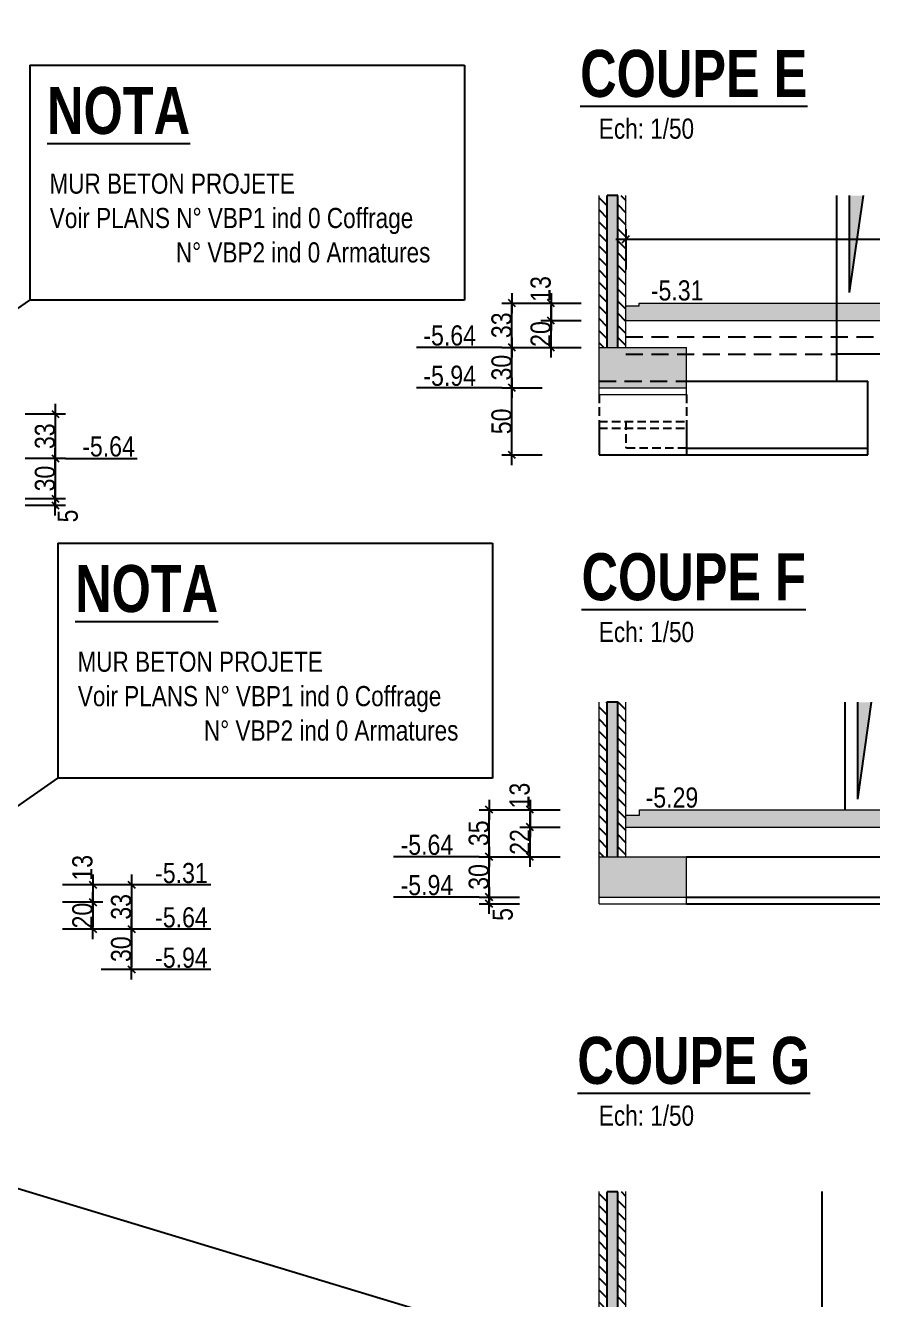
# Model space of a CAD drawing. Header units: centimetres. Extents: x -4990 to 114398, y -61489 to -12305.
# Drawn here: x 58391 to 59021, y -18482 to -17534 of the extents above; entities that cross this region are included whole.
import ezdxf
from ezdxf.enums import TextEntityAlignment as Align

# ---------------------------------------------------------------- set-up
doc = ezdxf.new("R2010")
doc.units = ezdxf.units.CM
doc.header["$LTSCALE"] = 0.5
doc.linetypes.add('CACHEX2', pattern=[19.05, 12.7, -6.35])
doc.layers.get('DEFPOINTS').update_dxf_attribs({"linetype": 'CONTINUOUS'})
for name, color, linetype in [('01_cote_gen', 4, 'CONTINUOUS'), ('01_linteaux', 2, 'CONTINUOUS'), ('01_poch_murs', 253, 'CONTINUOUS'), ('01_texte', 230, 'CONTINUOUS'), ('AA_COTES', 2, 'CONTINUOUS')]:
    doc.layers.add(name, color=color, linetype=linetype)
doc.layers.add('01_murs_coup', color=5, linetype='CONTINUOUS', lineweight=60)
doc.styles.add('ARIAL NA', font='ARIALN.TTF')
doc.styles.add('impact', font='impact.ttf')
doc.styles.add('MATTE_TXT', font='arial.ttf')
doc.styles.add('STYLE2', font='ARIALN.TTF')
doc.dimstyles.new('JB50', dxfattribs={"dimscale": 0.1, "dimtxt": 150, "dimasz": 15, "dimexe": 0.1, "dimexo": 0.1, "dimgap": 0.09, "dimtad": 1, "dimdec": 1, "dimdsep": 46, "dimtxsty": 'STYLE2', "dimblk1": 'BOND_G', "dimblk2": 'BOND_D', "dimsah": 1, "dimcen": 1.5, "dimdle": 0.01, "dimse1": 1, "dimse2": 1, "dimclrd": 4, "dimclre": 2, "dimclrt": 6, "dimazin": 2, "dimtfac": 2.333333, "dimtdec": 1, "dimtix": 1, "dimtmove": 2, "dimatfit": 3, "dimldrblk": 'BOND_G', "dimfxl": 1, "dimtolj": 1, "dimtzin": 0, "dimarcsym": 0})

# ---------------------------------------------------------------- blocks, each defined once
blk = doc.blocks.new('BOND_G')
at = {"layer": 'AA_COTES', "color": 0}
for p, q in [((0, -5), (0, 15)), ((5, 0), (-5, 0)), ((1.77, 1.77), (-1.77, -1.77))]:
    blk.add_line(p, q, dxfattribs=at)
blk = doc.blocks.new('BOND_D')
at = {"layer": 'AA_COTES', "color": 0}
for p, q in [((5, 0), (-5, 0)), ((-1.77, -1.77), (1.77, 1.77)), ((0, 5), (0, -15))]:
    blk.add_line(p, q, dxfattribs=at)
blk = doc.blocks.new('*D1114')
at = {"layer": '01_cote_gen', "color": 4, "lineweight": -2, "transparency": 16777216}
blk.add_line((58413.48, -17825.05), (58413.48, -17855.05), dxfattribs=at)
at = {"layer": 'DEFPOINTS', "color": 0, "transparency": 16777216}
for p in [(58334.77, -17823.55), (58354.51, -17856.55), (58413.48, -17856.55)]:
    blk.add_point(p, dxfattribs=at)
at = {"layer": '01_cote_gen', "color": 4, "lineweight": -2, "transparency": 16777216, "xscale": 1.5, "yscale": 1.5, "zscale": 1.5}
for name, p, rotation in [('BOND_G', (58413.48, -17823.55), 90), ('BOND_D', (58413.48, -17856.55), 270)]:
    blk.add_blockref(name, p, dxfattribs=dict(at, rotation=rotation))
at = {"layer": '01_cote_gen', "color": 6, "transparency": 16777216, "insert": (58405.81, -17840.05), "char_height": 15, "attachment_point": 5, "rotation": 90, "style": 'STYLE2'}
blk.add_mtext('\\A1;33', dxfattribs=at)
blk = doc.blocks.new('*D1115')
at = {"layer": '01_cote_gen', "color": 4, "lineweight": -2, "transparency": 16777216}
blk.add_line((58413.48, -17858.05), (58413.48, -17885.05), dxfattribs=at)
at = {"layer": 'DEFPOINTS', "color": 0, "transparency": 16777216}
for p in [(58369.83, -17856.55), (58369.83, -17886.55), (58413.48, -17886.55)]:
    blk.add_point(p, dxfattribs=at)
at = {"layer": '01_cote_gen', "color": 4, "lineweight": -2, "transparency": 16777216, "xscale": 1.5, "yscale": 1.5, "zscale": 1.5}
for name, p, rotation in [('BOND_G', (58413.48, -17856.55), 90), ('BOND_D', (58413.48, -17886.55), 270)]:
    blk.add_blockref(name, p, dxfattribs=dict(at, rotation=rotation))
at = {"layer": '01_cote_gen', "color": 6, "transparency": 16777216, "insert": (58405.81, -17871.55), "char_height": 15, "attachment_point": 5, "rotation": 90, "style": 'STYLE2'}
blk.add_mtext('\\A1;30', dxfattribs=at)
blk = doc.blocks.new('*D1116')
at = {"layer": '01_cote_gen', "color": 4, "lineweight": -2, "transparency": 16777216}
blk.add_line((58413.48, -17888.05), (58413.48, -17890.05), dxfattribs=at)
at = {"layer": 'DEFPOINTS', "color": 0, "transparency": 16777216}
for p in [(58369.83, -17886.55), (58369.83, -17891.55), (58413.48, -17891.55)]:
    blk.add_point(p, dxfattribs=at)
at = {"layer": '01_cote_gen', "color": 4, "lineweight": -2, "transparency": 16777216, "xscale": 1.5, "yscale": 1.5, "zscale": 1.5}
for name, p, rotation in [('BOND_G', (58413.48, -17886.55), 90), ('BOND_D', (58413.48, -17891.55), 270)]:
    blk.add_blockref(name, p, dxfattribs=dict(at, rotation=rotation))
at = {"layer": '01_cote_gen', "color": 6, "transparency": 16777216, "insert": (58422.79, -17899.44), "char_height": 15, "attachment_point": 5, "rotation": 90, "style": 'STYLE2'}
blk.add_mtext('\\A1;5', dxfattribs=at)
blk = doc.blocks.new('*D1457')
at = {"layer": '01_cote_gen', "color": 4, "lineweight": -2, "transparency": 16777216}
blk.add_line((58470.14, -18175.24), (58470.14, -18205.24), dxfattribs=at)
at = {"layer": 'DEFPOINTS', "color": 0, "transparency": 16777216}
for p in [(58347.43, -18173.74), (58352.75, -18206.74), (58470.14, -18206.74)]:
    blk.add_point(p, dxfattribs=at)
at = {"layer": '01_cote_gen', "color": 4, "lineweight": -2, "transparency": 16777216, "xscale": 1.5, "yscale": 1.5, "zscale": 1.5}
for name, p, rotation in [('BOND_G', (58470.14, -18173.74), 90), ('BOND_D', (58470.14, -18206.74), 270)]:
    blk.add_blockref(name, p, dxfattribs=dict(at, rotation=rotation))
at = {"layer": '01_cote_gen', "color": 6, "transparency": 16777216, "insert": (58462.47, -18190.24), "char_height": 15, "attachment_point": 5, "rotation": 90, "style": 'STYLE2'}
blk.add_mtext('\\A1;33', dxfattribs=at)
blk = doc.blocks.new('*D1458')
at = {"layer": '01_cote_gen', "color": 4, "lineweight": -2, "transparency": 16777216}
blk.add_line((58441.35, -18188.24), (58441.35, -18205.24), dxfattribs=at)
at = {"layer": 'DEFPOINTS', "color": 0, "transparency": 16777216}
for p in [(58369.19, -18186.74), (58369.19, -18206.74), (58441.35, -18206.74)]:
    blk.add_point(p, dxfattribs=at)
at = {"layer": '01_cote_gen', "color": 4, "lineweight": -2, "transparency": 16777216, "xscale": 1.5, "yscale": 1.5, "zscale": 1.5}
for name, p, rotation in [('BOND_G', (58441.35, -18186.74), 90), ('BOND_D', (58441.35, -18206.74), 270)]:
    blk.add_blockref(name, p, dxfattribs=dict(at, rotation=rotation))
at = {"layer": '01_cote_gen', "color": 6, "transparency": 16777216, "insert": (58433.68, -18196.74), "char_height": 15, "attachment_point": 5, "rotation": 90, "style": 'STYLE2'}
blk.add_mtext('\\A1;20', dxfattribs=at)
blk = doc.blocks.new('*D1459')
at = {"layer": '01_cote_gen', "color": 4, "lineweight": -2, "transparency": 16777216}
blk.add_line((58441.35, -18175.24), (58441.35, -18185.24), dxfattribs=at)
at = {"layer": 'DEFPOINTS', "color": 0, "transparency": 16777216}
for p in [(58355.85, -18173.74), (58355.85, -18186.74), (58441.35, -18186.74)]:
    blk.add_point(p, dxfattribs=at)
at = {"layer": '01_cote_gen', "color": 4, "lineweight": -2, "transparency": 16777216, "xscale": 1.5, "yscale": 1.5, "zscale": 1.5}
for name, p, rotation in [('BOND_G', (58441.35, -18173.74), 90), ('BOND_D', (58441.35, -18186.74), 270)]:
    blk.add_blockref(name, p, dxfattribs=dict(at, rotation=rotation))
at = {"layer": '01_cote_gen', "color": 6, "transparency": 16777216, "insert": (58433.68, -18161.2), "char_height": 15, "attachment_point": 5, "rotation": 90, "style": 'STYLE2'}
blk.add_mtext('\\A1;13', dxfattribs=at)
blk = doc.blocks.new('*D1460')
at = {"layer": '01_cote_gen', "color": 4, "lineweight": -2, "transparency": 16777216}
blk.add_line((58470.14, -18208.24), (58470.14, -18235.24), dxfattribs=at)
at = {"layer": 'DEFPOINTS', "color": 0, "transparency": 16777216}
for p in [(58453.3, -18206.74), (58388.09, -18236.74), (58470.14, -18236.74)]:
    blk.add_point(p, dxfattribs=at)
at = {"layer": '01_cote_gen', "color": 4, "lineweight": -2, "transparency": 16777216, "xscale": 1.5, "yscale": 1.5, "zscale": 1.5}
for name, p, rotation in [('BOND_G', (58470.14, -18206.74), 90), ('BOND_D', (58470.14, -18236.74), 270)]:
    blk.add_blockref(name, p, dxfattribs=dict(at, rotation=rotation))
at = {"layer": '01_cote_gen', "color": 6, "transparency": 16777216, "insert": (58462.47, -18221.74), "char_height": 15, "attachment_point": 5, "rotation": 90, "style": 'STYLE2'}
blk.add_mtext('\\A1;30', dxfattribs=at)
blk = doc.blocks.new('*D1518')
at = {"layer": '01_cote_gen', "color": 4, "lineweight": -2, "transparency": 16777216}
blk.add_line((58736.19, -18181.49), (58736.19, -18154.49), dxfattribs=at)
at = {"layer": 'DEFPOINTS', "color": 0, "transparency": 16777216}
for p in [(58736.19, -18152.99), (58789.09, -18152.99), (58758.69, -18182.99)]:
    blk.add_point(p, dxfattribs=at)
at = {"layer": '01_cote_gen', "color": 4, "lineweight": -2, "transparency": 16777216, "xscale": 1.5, "yscale": 1.5, "zscale": 1.5}
for name, p, rotation in [('BOND_D', (58736.19, -18152.99), 90), ('BOND_G', (58736.19, -18182.99), 270)]:
    blk.add_blockref(name, p, dxfattribs=dict(at, rotation=rotation))
at = {"layer": '01_cote_gen', "color": 6, "transparency": 16777216, "insert": (58728.52, -18167.99), "char_height": 15, "attachment_point": 5, "rotation": 90, "style": 'STYLE2'}
blk.add_mtext('\\A1;30', dxfattribs=at)
blk = doc.blocks.new('*D1519')
at = {"layer": '01_cote_gen', "color": 4, "lineweight": -2, "transparency": 16777216}
blk.add_line((58766.59, -18151.49), (58766.59, -18132.49), dxfattribs=at)
at = {"layer": 'DEFPOINTS', "color": 0, "transparency": 16777216}
for p in [(58766.59, -18130.99), (58890.99, -18130.99), (58789.09, -18152.99)]:
    blk.add_point(p, dxfattribs=at)
at = {"layer": '01_cote_gen', "color": 4, "lineweight": -2, "transparency": 16777216, "xscale": 1.5, "yscale": 1.5, "zscale": 1.5}
for name, p, rotation in [('BOND_D', (58766.59, -18130.99), 90), ('BOND_G', (58766.59, -18152.99), 270)]:
    blk.add_blockref(name, p, dxfattribs=dict(at, rotation=rotation))
at = {"layer": '01_cote_gen', "color": 6, "transparency": 16777216, "insert": (58759.05, -18141.99), "char_height": 15, "attachment_point": 5, "rotation": 90, "style": 'STYLE2'}
blk.add_mtext('\\A1;22', dxfattribs=at)
blk = doc.blocks.new('*D1520')
at = {"layer": '01_cote_gen', "color": 4, "lineweight": -2, "transparency": 16777216}
blk.add_line((58736.19, -18151.49), (58736.19, -18119.49), dxfattribs=at)
at = {"layer": 'DEFPOINTS', "color": 0, "transparency": 16777216}
for p in [(58736.19, -18117.99), (58789.09, -18117.99), (58789.09, -18152.99)]:
    blk.add_point(p, dxfattribs=at)
at = {"layer": '01_cote_gen', "color": 4, "lineweight": -2, "transparency": 16777216, "xscale": 1.5, "yscale": 1.5, "zscale": 1.5}
for name, p, rotation in [('BOND_D', (58736.19, -18117.99), 90), ('BOND_G', (58736.19, -18152.99), 270)]:
    blk.add_blockref(name, p, dxfattribs=dict(at, rotation=rotation))
at = {"layer": '01_cote_gen', "color": 6, "transparency": 16777216, "insert": (58728.52, -18135.49), "char_height": 15, "attachment_point": 5, "rotation": 90, "style": 'STYLE2'}
blk.add_mtext('\\A1;35', dxfattribs=at)
blk = doc.blocks.new('*D1521')
at = {"layer": '01_cote_gen', "color": 4, "lineweight": -2, "transparency": 16777216}
blk.add_line((58736.19, -18186.49), (58736.19, -18184.49), dxfattribs=at)
at = {"layer": 'DEFPOINTS', "color": 0, "transparency": 16777216}
for p in [(58736.19, -18182.99), (58758.69, -18182.99), (58758.69, -18187.99)]:
    blk.add_point(p, dxfattribs=at)
at = {"layer": '01_cote_gen', "color": 4, "lineweight": -2, "transparency": 16777216, "xscale": 1.5, "yscale": 1.5, "zscale": 1.5}
for name, p, rotation in [('BOND_D', (58736.19, -18182.99), 90), ('BOND_G', (58736.19, -18187.99), 270)]:
    blk.add_blockref(name, p, dxfattribs=dict(at, rotation=rotation))
at = {"layer": '01_cote_gen', "color": 6, "transparency": 16777216, "insert": (58746.33, -18195.91), "char_height": 15, "attachment_point": 5, "rotation": 90, "style": 'STYLE2'}
blk.add_mtext('\\A1;5', dxfattribs=at)
blk = doc.blocks.new('*D1522')
at = {"layer": '01_cote_gen', "color": 4, "lineweight": -2, "transparency": 16777216}
blk.add_line((58766.59, -18129.49), (58766.59, -18119.49), dxfattribs=at)
at = {"layer": 'DEFPOINTS', "color": 0, "transparency": 16777216}
for p in [(58766.59, -18117.99), (58789.09, -18117.99), (58783.47, -18130.99)]:
    blk.add_point(p, dxfattribs=at)
at = {"layer": '01_cote_gen', "color": 4, "lineweight": -2, "transparency": 16777216, "xscale": 1.5, "yscale": 1.5, "zscale": 1.5}
for name, p, rotation in [('BOND_D', (58766.59, -18117.99), 90), ('BOND_G', (58766.59, -18130.99), 270)]:
    blk.add_blockref(name, p, dxfattribs=dict(at, rotation=rotation))
at = {"layer": '01_cote_gen', "color": 6, "transparency": 16777216, "insert": (58758.92, -18107.46), "char_height": 15, "attachment_point": 5, "rotation": 90, "style": 'STYLE2'}
blk.add_mtext('\\A1;13', dxfattribs=at)
blk = doc.blocks.new('*D1532')
at = {"layer": '01_cote_gen', "color": 4, "lineweight": -2, "transparency": 16777216}
blk.add_line((58753.13, -17772.51), (58753.13, -17742.51), dxfattribs=at)
at = {"layer": 'DEFPOINTS', "color": 0, "transparency": 16777216}
for p in [(58753.13, -17741.01), (58832.81, -17741.01), (58828.75, -17774.01)]:
    blk.add_point(p, dxfattribs=at)
at = {"layer": '01_cote_gen', "color": 4, "lineweight": -2, "transparency": 16777216, "xscale": 1.5, "yscale": 1.5, "zscale": 1.5}
for name, p, rotation in [('BOND_D', (58753.13, -17741.01), 90), ('BOND_G', (58753.13, -17774.01), 270)]:
    blk.add_blockref(name, p, dxfattribs=dict(at, rotation=rotation))
at = {"layer": '01_cote_gen', "color": 6, "transparency": 16777216, "insert": (58745.46, -17757.51), "char_height": 15, "attachment_point": 5, "rotation": 90, "style": 'STYLE2'}
blk.add_mtext('\\A1;33', dxfattribs=at)
blk = doc.blocks.new('*D1533')
at = {"layer": '01_cote_gen', "color": 4, "lineweight": -2, "transparency": 16777216}
blk.add_line((58753.13, -17802.51), (58753.13, -17775.51), dxfattribs=at)
at = {"layer": 'DEFPOINTS', "color": 0, "transparency": 16777216}
for p in [(58753.13, -17774.01), (58793.7, -17774.01), (58793.7, -17804.01)]:
    blk.add_point(p, dxfattribs=at)
at = {"layer": '01_cote_gen', "color": 4, "lineweight": -2, "transparency": 16777216, "xscale": 1.5, "yscale": 1.5, "zscale": 1.5}
for name, p, rotation in [('BOND_D', (58753.13, -17774.01), 90), ('BOND_G', (58753.13, -17804.01), 270)]:
    blk.add_blockref(name, p, dxfattribs=dict(at, rotation=rotation))
at = {"layer": '01_cote_gen', "color": 6, "transparency": 16777216, "insert": (58745.46, -17789.01), "char_height": 15, "attachment_point": 5, "rotation": 90, "style": 'STYLE2'}
blk.add_mtext('\\A1;30', dxfattribs=at)
blk = doc.blocks.new('*D1534')
at = {"layer": '01_cote_gen', "color": 4, "lineweight": -2, "transparency": 16777216}
blk.add_line((58753.13, -17852.51), (58753.13, -17805.51), dxfattribs=at)
at = {"layer": 'DEFPOINTS', "color": 0, "transparency": 16777216}
for p in [(58753.13, -17804.01), (58793.7, -17804.01), (58793.7, -17854.01)]:
    blk.add_point(p, dxfattribs=at)
at = {"layer": '01_cote_gen', "color": 4, "lineweight": -2, "transparency": 16777216, "xscale": 1.5, "yscale": 1.5, "zscale": 1.5}
for name, p, rotation in [('BOND_D', (58753.13, -17804.01), 90), ('BOND_G', (58753.13, -17854.01), 270)]:
    blk.add_blockref(name, p, dxfattribs=dict(at, rotation=rotation))
at = {"layer": '01_cote_gen', "color": 6, "transparency": 16777216, "insert": (58745.46, -17829.01), "char_height": 15, "attachment_point": 5, "rotation": 90, "style": 'STYLE2'}
blk.add_mtext('\\A1;50', dxfattribs=at)
blk = doc.blocks.new('*D1535')
at = {"layer": '01_cote_gen', "color": 4, "lineweight": -2, "transparency": 16777216}
blk.add_line((58782.23, -17772.51), (58782.23, -17755.51), dxfattribs=at)
at = {"layer": 'DEFPOINTS', "color": 0, "transparency": 16777216}
for p in [(58782.23, -17754.01), (58855.87, -17754.01), (58855.87, -17774.01)]:
    blk.add_point(p, dxfattribs=at)
at = {"layer": '01_cote_gen', "color": 4, "lineweight": -2, "transparency": 16777216, "xscale": 1.5, "yscale": 1.5, "zscale": 1.5}
for name, p, rotation in [('BOND_D', (58782.23, -17754.01), 90), ('BOND_G', (58782.23, -17774.01), 270)]:
    blk.add_blockref(name, p, dxfattribs=dict(at, rotation=rotation))
at = {"layer": '01_cote_gen', "color": 6, "transparency": 16777216, "insert": (58774.56, -17764.01), "char_height": 15, "attachment_point": 5, "rotation": 90, "style": 'STYLE2'}
blk.add_mtext('\\A1;20', dxfattribs=at)
blk = doc.blocks.new('*D1536')
at = {"layer": '01_cote_gen', "color": 4, "lineweight": -2, "transparency": 16777216}
blk.add_line((58782.23, -17752.51), (58782.23, -17742.51), dxfattribs=at)
at = {"layer": 'DEFPOINTS', "color": 0, "transparency": 16777216}
for p in [(58782.23, -17741.01), (58859.98, -17741.01), (58859.98, -17754.01)]:
    blk.add_point(p, dxfattribs=at)
at = {"layer": '01_cote_gen', "color": 4, "lineweight": -2, "transparency": 16777216, "xscale": 1.5, "yscale": 1.5, "zscale": 1.5}
for name, p, rotation in [('BOND_D', (58782.23, -17741.01), 90), ('BOND_G', (58782.23, -17754.01), 270)]:
    blk.add_blockref(name, p, dxfattribs=dict(at, rotation=rotation))
at = {"layer": '01_cote_gen', "color": 6, "transparency": 16777216, "insert": (58774.56, -17730.46), "char_height": 15, "attachment_point": 5, "rotation": 90, "style": 'STYLE2'}
blk.add_mtext('\\A1;13', dxfattribs=at)
blk = doc.blocks.new('*D1589')
at = {"layer": '01_cote_gen', "color": 4, "lineweight": -2, "transparency": 16777216}
blk.add_line((58839.39, -17693.38), (59318.9, -17693.38), dxfattribs=at)
at = {"layer": 'DEFPOINTS', "color": 0, "transparency": 16777216}
for p in [(59320.4, -17693.38), (58837.89, -17705.18), (59320.4, -17766.01)]:
    blk.add_point(p, dxfattribs=at)
at = {"layer": '01_cote_gen', "color": 4, "lineweight": -2, "transparency": 16777216, "xscale": 1.5, "yscale": 1.5, "zscale": 1.5, "rotation": 180}
blk.add_blockref('BOND_G', (58837.89, -17693.38), dxfattribs=at)
at = {"layer": '01_cote_gen', "color": 4, "lineweight": -2, "transparency": 16777216, "xscale": 1.5, "yscale": 1.5, "zscale": 1.5}
blk.add_blockref('BOND_D', (59320.4, -17693.38), dxfattribs=at)
at = {"layer": '01_cote_gen', "color": 6, "transparency": 16777216, "insert": (59079.14, -17685.71), "char_height": 15, "attachment_point": 5, "style": 'STYLE2'}
blk.add_mtext('\\A1;482.5', dxfattribs=at)

msp = doc.modelspace()

# ---------------------------------------------------------------- hatches: boundary and pattern name
at = {"layer": '01_linteaux'}
h = msp.add_hatch(dxfattribs=at)
h.set_pattern_fill('ANSI31', color=256, scale=2, angle=-90)
h.set_pattern_definition([(315, (-6428.507, 131.9855), (4.49012806, 4.49012806), [])])
h.paths.add_polyline_path([(58823.895, -17661.081), (58817.895, -17661.081), (58817.895, -17774.015), (58823.895, -17774.015)])
h.paths.add_polyline_path([(58837.895, -17660.983), (58831.895, -17660.983), (58831.895, -17774.015), (58837.895, -17774.015)])
h = msp.add_hatch(dxfattribs=at)
h.set_pattern_fill('ANSI31', color=256, scale=2, angle=-90)
h.set_pattern_definition([(315, (-6428.507, -246.988), (4.49012806, 4.49012806), [])])
h.paths.add_polyline_path([(58823.895, -18037.989), (58817.895, -18037.989), (58817.895, -18152.989), (58823.895, -18152.989)])
h.paths.add_polyline_path([(58837.895, -18037.989), (58831.895, -18037.989), (58831.895, -18152.989), (58837.895, -18152.989)])
h = msp.add_hatch(dxfattribs=at)
h.set_pattern_fill('ANSI31', color=256, scale=2, angle=-90)
h.set_pattern_definition([(315, (-6428.502, -635.89), (4.49012806, 4.49012806), [])])
h.paths.add_polyline_path([(58823.899, -18402.186), (58817.899, -18402.186), (58817.899, -18541.891), (58823.899, -18541.891)])
h.paths.add_polyline_path([(58837.899, -18402.415), (58831.899, -18402.415), (58831.899, -18541.891), (58837.899, -18541.891)])
at = {"layer": '01_poch_murs'}
h = msp.add_hatch(color=256, dxfattribs=at)
h.dxf.hatch_style = 1
h.paths.add_polyline_path([(58831.892, -17661.015), (58823.892, -17661.015), (58823.892, -17774.015), (58831.892, -17774.015)])
h = msp.add_hatch(color=256, dxfattribs=at)
h.dxf.hatch_style = 1
h.paths.add_polyline_path([(58882.892, -17774.015), (58817.892, -17774.015), (58817.892, -17804.015), (58882.892, -17804.015)])
h.paths.add_polyline_path([(59320.396, -17741.015), (58847.892, -17741.015), (58847.892, -17743.015), (58837.892, -17743.015), (58837.892, -17754.015), (59320.396, -17754.015)])
h.paths.add_polyline_path([(59360.401, -17741.015), (59320.396, -17741.015), (59320.396, -17754.015), (59320.396, -17774.015), (59360.401, -17774.015)])
h = msp.add_hatch(color=256, dxfattribs=at)
h.dxf.hatch_style = 1
h.paths.add_polyline_path([(58831.895, -18037.989), (58823.895, -18037.989), (58823.895, -18152.989), (58831.895, -18152.989)])
h = msp.add_hatch(color=256, dxfattribs=at)
h.dxf.hatch_style = 1
h.paths.add_polyline_path([(59524.901, -18227.989), (59205.901, -18227.989), (59205.901, -18277.989), (59524.901, -18277.989)])
h.paths.add_polyline_path([(59273.901, -18123.989), (59264.401, -18123.989), (59264.401, -18117.989), (58847.895, -18117.989), (58847.895, -18121.989), (58837.895, -18121.989), (58837.895, -18130.989), (59255.901, -18130.989), (59255.901, -18227.989), (59273.901, -18227.989)])
h.paths.add_polyline_path([(58882.895, -18152.989), (58817.895, -18152.989), (58817.895, -18182.989), (58882.895, -18182.989)])
h.paths.add_polyline_path([(59850.396, -18121.132), (59622.896, -18122.989), (59616.896, -18122.989), (59616.896, -18126.989), (59612.896, -18126.989), (59612.896, -18152.989), (59572.896, -18152.989), (59572.896, -18126.989), (59568.896, -18126.989), (59568.896, -18122.989), (59562.896, -18122.989), (59474.901, -18120.989), (59474.901, -18140.994), (59562.896, -18142.994), (59562.896, -18162.989), (59622.896, -18162.989), (59622.896, -18142.989), (59810.396, -18141.459), (59810.396, -18153.989), (59850.396, -18153.989)])
h.paths.add_polyline_path([(60604.414, -18106.989), (60600.414, -18106.989), (60600.414, -18102.989), (60357.894, -18099.989), (59867.898, -18120.989), (59850.396, -18121.132), (59850.396, -18134.132), (59868.23, -18133.986), (60358.451, -18112.977), (60594.414, -18115.896), (60594.414, -18142.989), (60654.414, -18142.989), (60654.414, -18115.906), (60862.896, -18112.99), (60862.896, -18101.989), (60852.896, -18101.989), (60852.896, -18099.989), (60648.414, -18102.989), (60648.414, -18106.989), (60644.414, -18106.989), (60644.414, -18132.989), (60604.414, -18132.989)])
h = msp.add_hatch(color=256, dxfattribs=at)
h.dxf.hatch_style = 1
h.paths.add_polyline_path([(58831.899, -18402.402), (58823.899, -18402.402), (58823.899, -18541.891), (58831.899, -18541.891)])

# ---------------------------------------------------------------- linework, layer by layer
at = {"layer": '01_linteaux'}
for p, q in [((58823.892, -17774.015), (58823.892, -17661.015)), ((58831.892, -17774.015), (58831.892, -17661.015)), ((58994.902, -17799.015), (58994.902, -17661.015)), ((59227.898, -17779.015), (58994.902, -17779.015)), ((58882.892, -17799.015), (59017.892, -17799.015)), ((59017.892, -17854.015), (59017.892, -17799.015)), ((58817.892, -17834.015), (58817.892, -17854.015)), ((58882.892, -17834.015), (58882.892, -17854.015)), ((58882.892, -17849.015), (59017.892, -17849.015)), ((58817.892, -17854.015), (59017.892, -17854.015)), ((58823.895, -18152.989), (58823.895, -18037.989)), ((58831.895, -18152.989), (58831.895, -18037.989)), ((59000.894, -18117.989), (59000.894, -18037.989)), ((58882.895, -18152.989), (59255.901, -18152.989)), ((58882.895, -18182.989), (59255.901, -18182.989)), ((58882.895, -18187.989), (59145.901, -18187.989)), ((58823.899, -18541.891), (58823.899, -18402.402)), ((58831.899, -18541.891), (58831.899, -18402.402)), ((58983.901, -18541.891), (58983.901, -18402.099))]:
    msp.add_line(p, q, dxfattribs=at)
at = {"layer": '01_linteaux', "linetype": 'CACHEX2', "ltscale": 2}
for p, q in [((58837.892, -17766.015), (59320.396, -17766.015)), ((58837.892, -17779.015), (58994.902, -17779.015)), ((58817.892, -17799.015), (58882.892, -17799.015))]:
    msp.add_line(p, q, dxfattribs=at)
at = {"layer": '01_linteaux', "linetype": 'CACHEX2'}
for p, q in [((58817.892, -17809.015), (58817.892, -17834.015)), ((58882.892, -17809.015), (58882.892, -17834.015)), ((58817.892, -17829.015), (58882.892, -17829.015)), ((58837.892, -17829.015), (58837.892, -17849.015)), ((58817.892, -17834.015), (58882.892, -17834.015)), ((58882.892, -17849.015), (58837.892, -17849.015))]:
    msp.add_line(p, q, dxfattribs=at)
at = {"layer": '01_murs_coup', "linetype": 'Continuous', "lineweight": 0}
for p, q in [((58817.892, -17809.015), (58817.892, -17661.015)), ((58837.892, -17774.015), (58837.892, -17661.015)), ((58837.892, -17743.015), (58847.892, -17743.015)), ((58847.892, -17741.015), (59360.401, -17741.015)), ((58847.892, -17743.015), (58847.892, -17741.015)), ((58837.892, -17754.015), (59320.396, -17754.015)), ((58817.892, -17774.015), (58882.892, -17774.015)), ((58882.892, -17809.015), (58882.892, -17774.015)), ((58817.892, -17804.015), (58882.892, -17804.015)), ((58817.892, -17809.015), (58882.892, -17809.015)), ((58817.895, -18187.989), (58817.895, -18037.989)), ((58837.895, -18152.989), (58837.895, -18037.989)), ((58837.895, -18121.989), (58847.895, -18121.989)), ((58847.895, -18117.989), (59264.401, -18117.989)), ((58847.895, -18121.989), (58847.895, -18117.989)), ((58837.895, -18130.989), (59255.901, -18130.989)), ((58817.895, -18152.989), (58882.895, -18152.989)), ((58882.895, -18187.989), (58882.895, -18152.989)), ((58817.895, -18182.989), (58882.895, -18182.989)), ((58817.895, -18187.989), (58882.895, -18187.989)), ((58817.899, -18576.891), (58817.899, -18402.099)), ((58837.899, -18541.891), (58837.899, -18402.099))]:
    msp.add_line(p, q, dxfattribs=at)
at = {"layer": '01_poch_murs'}
for p, q in [((38231.258, -12305.364), (67318.905, -21101.173)), ((58831.892, -17661.015), (58823.892, -17661.015)), ((59004.343, -17733.114), (59004.343, -17661.015)), ((59004.343, -17733.114), (59014.584, -17661.015)), ((58831.895, -18037.989), (58823.895, -18037.989)), ((59010.335, -18110.087), (59010.335, -18037.989)), ((59010.335, -18110.087), (59020.576, -18037.989)), ((58831.899, -18402.402), (58823.899, -18402.402))]:
    msp.add_line(p, q, dxfattribs=at)
for points in [[(59004.343, -17661.015), (59004.343, -17733.114), (59014.584, -17661.015)], [(59010.335, -18037.989), (59010.335, -18110.087), (59020.576, -18037.989)]]:
    msp.add_solid(points, dxfattribs=at)
at = {"layer": '01_texte'}
for p, q in [((58394.503, -17564), (58717.749, -17564)), ((58394.503, -17564), (58394.503, -17738.741)), ((58717.749, -17564), (58717.749, -17738.741)), ((58356.481, -17765.206), (58394.503, -17738.719)), ((58717.749, -17738.741), (58394.503, -17738.741)), ((58745.627, -17774.015), (58682.091, -17774.015)), ((58745.627, -17804.015), (58682.091, -17804.015)), ((58420.979, -17856.552), (58474.369, -17856.552)), ((58415.374, -17919.745), (58738.621, -17919.745)), ((58415.374, -17919.745), (58415.374, -18094.485)), ((58738.621, -17919.745), (58738.621, -18094.485)), ((58377.353, -18120.95), (58415.374, -18094.463)), ((58738.621, -18094.485), (58415.374, -18094.485)), ((58728.689, -18152.989), (58665.154, -18152.989)), ((58529.128, -18173.737), (58477.64, -18173.737)), ((58728.689, -18182.989), (58665.154, -18182.989)), ((58529.128, -18206.737), (58477.64, -18206.737)), ((58529.128, -18236.737), (58477.64, -18236.737))]:
    msp.add_line(p, q, dxfattribs=at)

# ---------------------------------------------------------------- texts
at = {"layer": '01_texte', "style": 'impact'}
for s, p in [('%%UCOUPE E', (58888.38, -17598.083)), ('%%UNOTA', (58460.538, -17625.651)), ('%%UCOUPE F', (58888.38, -17972.6)), ('%%UNOTA', (58481.409, -17981.396)), ('%%UCOUPE G', (58888.38, -18332.474))]:
    msp.add_text(s, height=35, dxfattribs=at).set_placement(p, align=Align.BOTTOM_CENTER)
at = {"layer": '01_texte', "style": 'MATTE_TXT', "width": 0.8}
for s, p in [('Ech: 1/50', (58853.2, -17623.2)), ('MUR BETON PROJETE', (58500.39, -17664.071)), ('Voir PLANS N° VBP1 ind 0 Coffrage', (58544.561, -17689.676)), ('  N° VBP2 ind 0 Armatures', (58593.149, -17715.281)), ('Ech: 1/50', (58853.2, -17997.717)), ('MUR BETON PROJETE', (58521.261, -18019.815)), ('Voir PLANS N° VBP1 ind 0 Coffrage', (58565.432, -18045.42)), ('  N° VBP2 ind 0 Armatures', (58614.02, -18071.025)), ('Ech: 1/50', (58853.2, -18357.591))]:
    msp.add_text(s, height=15, dxfattribs=at).set_placement(p, align=Align.BOTTOM_CENTER)
at = {"layer": '01_texte', "style": 'ARIAL NA'}
for s, p in [('-5.31', (58856.441, -17739.055)), ('-5.64', (58687.243, -17772.56)), ('-5.94', (58687.243, -17802.56)), ('-5.64', (58433.496, -17855.144)), ('-5.29', (58852.567, -18116.391)), ('-5.64', (58670.305, -18151.534)), ('-5.31', (58487.722, -18172.574)), ('-5.94', (58670.305, -18181.534)), ('-5.64', (58487.722, -18205.574)), ('-5.94', (58487.722, -18235.574))]:
    msp.add_text(s, height=15, dxfattribs=at).set_placement(p)

# ---------------------------------------------------------------- dimensions: what is measured, and where the dimension line sits
at = {"layer": '01_cote_gen'}
dim = msp.add_linear_dim(base=(59320.396, -17693.377), p1=(58837.892, -17705.18), p2=(59320.396, -17766.015), dimstyle='JB50', dxfattribs=at)
dim.commit()
dim.dimension.update_dxf_attribs({"geometry": '*D1589', "text_midpoint": (59079.144, -17685.709)})
for base, p1, p2, picture, middle in [((58782.225, -17741.015), (58859.977, -17754.015), (58859.977, -17741.015), '*D1536', (58774.557, -17730.462)), ((58413.479, -17891.552), (58369.834, -17886.552), (58369.834, -17891.552), '*D1116', (58422.794, -17899.444)), ((58766.589, -18117.989), (58783.468, -18130.989), (58789.089, -18117.989), '*D1522', (58758.922, -18107.456)), ((58441.346, -18186.737), (58355.851, -18173.737), (58355.851, -18186.737), '*D1459', (58433.679, -18161.2)), ((58736.189, -18182.989), (58758.689, -18187.989), (58758.689, -18182.989), '*D1521', (58746.334, -18195.907))]:
    dim = msp.add_linear_dim(base=base, p1=p1, p2=p2, angle=90, dimstyle='JB50', dxfattribs=at)
    dim.commit()
    dim.dimension.update_dxf_attribs({"geometry": picture, "text_midpoint": middle, "dimtype": 160})
for base, p1, p2, picture, middle in [((58753.127, -17741.015), (58828.753, -17774.015), (58832.812, -17741.015), '*D1532', (58745.459, -17757.515)), ((58782.225, -17754.015), (58855.873, -17774.015), (58855.873, -17754.015), '*D1535', (58774.557, -17764.015)), ((58753.127, -17774.015), (58793.702, -17804.015), (58793.702, -17774.015), '*D1533', (58745.459, -17789.015)), ((58753.127, -17804.015), (58793.702, -17854.015), (58793.702, -17804.015), '*D1534', (58745.459, -17829.015)), ((58413.479, -17856.552), (58334.772, -17823.552), (58354.511, -17856.552), '*D1114', (58405.811, -17840.052)), ((58413.479, -17886.552), (58369.834, -17856.552), (58369.834, -17886.552), '*D1115', (58405.811, -17871.552)), ((58736.189, -18117.989), (58789.089, -18152.989), (58789.089, -18117.989), '*D1520', (58728.522, -18135.489)), ((58766.589, -18130.989), (58789.089, -18152.989), (58890.99, -18130.989), '*D1519', (58759.05, -18141.989)), ((58736.189, -18152.989), (58758.689, -18182.989), (58789.089, -18152.989), '*D1518', (58728.522, -18167.989)), ((58470.14, -18206.737), (58347.434, -18173.737), (58352.75, -18206.737), '*D1457', (58462.473, -18190.237)), ((58441.346, -18206.737), (58369.191, -18186.737), (58369.191, -18206.737), '*D1458', (58433.679, -18196.737)), ((58470.14, -18236.737), (58453.298, -18206.737), (58388.087, -18236.737), '*D1460', (58462.473, -18221.737))]:
    dim = msp.add_linear_dim(base=base, p1=p1, p2=p2, angle=90, dimstyle='JB50', dxfattribs=at)
    dim.commit()
    dim.dimension.update_dxf_attribs({"geometry": picture, "text_midpoint": middle})

doc.saveas('drawing.dxf')
